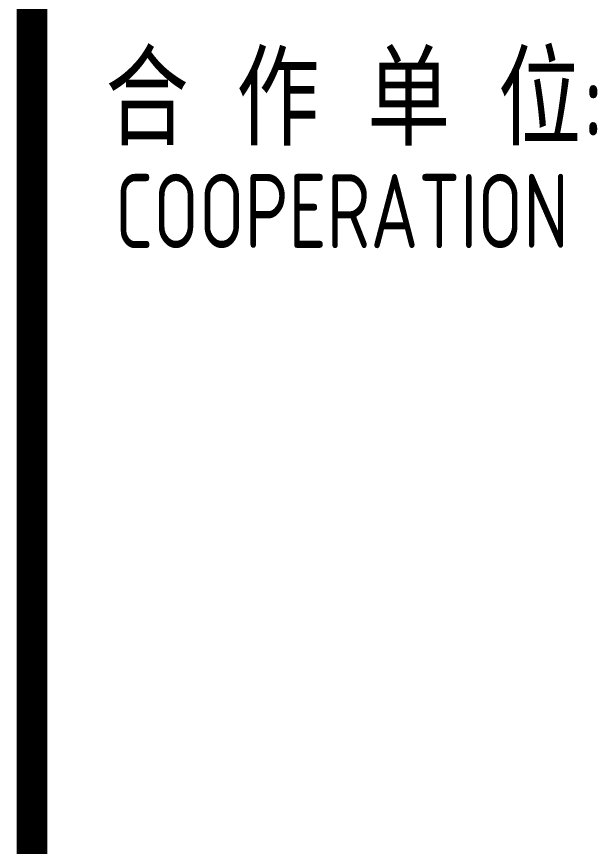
# Model space of a CAD drawing. Extents: x 0 to 302064749, y -59725395 to 1524223.
# Drawn here: x 221906950 to 222189572, y -13089511 to -12685991 of the extents above; entities that cross this region are included whole.
import ezdxf
from ezdxf.enums import TextEntityAlignment as Align

# ---------------------------------------------------------------- set-up
doc = ezdxf.new("R2010")
doc.units = 0
doc.header["$LTSCALE"] = 1000
for name, color, linetype in [('0-底图', 7, 'Continuous'), ('BTTK', 7, 'Continuous'), ('PUB_TITLE', 4, 'Continuous')]:
    doc.layers.add(name, color=color, linetype=linetype)
doc.styles.add('HZ(TK)', font='geniso.shx', dxfattribs={"width": 0.9, "bigfont": 'hztxt.shx'})

# ---------------------------------------------------------------- blocks, each defined once
blk = doc.blocks.new('vhtemplate_2020年新竖式图框_A0')
at = {"layer": 'PUB_TITLE', "const_width": 1}
blk.add_lwpolyline([(1109, 10), (1109, 831)], dxfattribs=at)
at = {"layer": 'BTTK', "style": 'HZ(TK)', "width": 0.9}
blk.add_text('合 作 单 位:', height=3, dxfattribs=at).set_placement((1111.382, 755.978))
at = {"layer": 'BTTK', "style": 'HZ(TK)', "width": 0.8}
blk.add_text('COOPERATION', height=2.4, dxfattribs=at).set_placement((1119.054, 753.857), align=Align.MIDDLE_CENTER)
at = {"layer": 'BTTK', "color": 4, "style": 'HZ(TK)', "width": 0.9}
for tag, p in [('合作单位', (1144, 743.5)), ('建设单位', (1144, 209.5)), ('工程名称', (1144, 176.5)), ('子项名称', (1154, 160)), ('图纸名称', (1144, 141))]:
    blk.add_attdef(tag, text='', height=3.5, dxfattribs=at).set_placement(p, align=Align.MIDDLE_CENTER)
for tag, p in [('注册证书号', (1156.5, 309.006)), ('注册印章号', (1156.5, 301.006)), ('设计号', (1154, 193)), ('图别', (1137.75, 34)), ('图号', (1170.25, 34)), ('版本号', (1137.75, 26)), ('日期', (1170.25, 26))]:
    blk.add_attdef(tag, text='', height=3.5, dxfattribs=at).set_placement(p, align=Align.MIDDLE)
blk = doc.blocks.new('1#教学楼-电提建筑结构')
at = {"layer": '0-底图', "xscale": 150, "yscale": 150, "zscale": 150}
blk.add_blockref('vhtemplate_2020年新竖式图框_A0', (2031891.8, -240433), dxfattribs=at)

msp = doc.modelspace()

# ---------------------------------------------------------------- block references
at = {"xscale": 100, "yscale": 100, "zscale": 100}
msp.add_blockref('1#教学楼-电提建筑结构', (2090275, -45113), dxfattribs=at)

doc.saveas('drawing.dxf')
